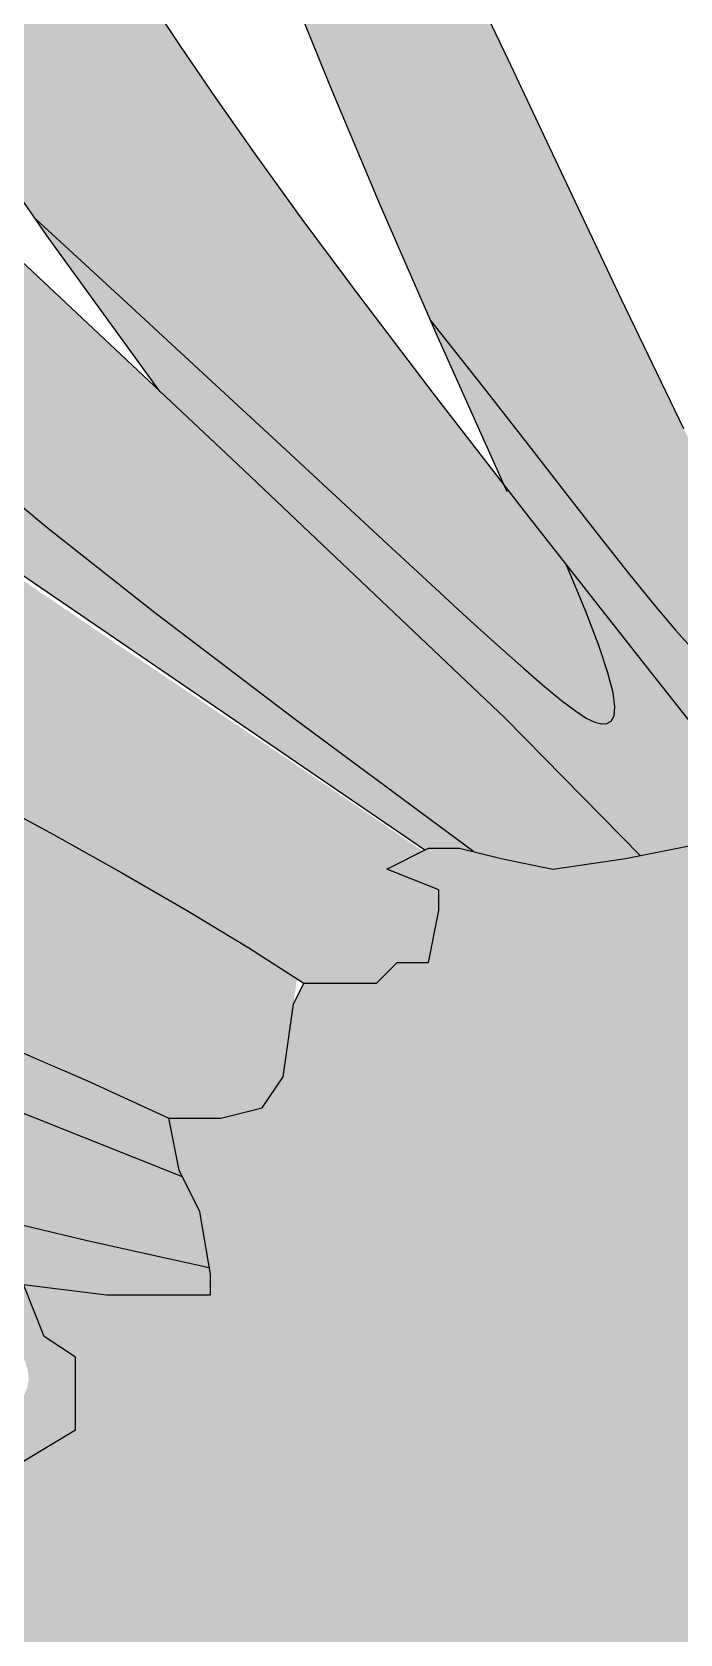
# Model space of a CAD drawing. Header units: millimetres. Extents: x -754 to 578, y -31 to 612.
# Drawn here: x 34.78 to 38.81, y 370.26 to 380.21 of the extents above; entities that cross this region are included whole.
import ezdxf

# ---------------------------------------------------------------- set-up
doc = ezdxf.new("R2010")
doc.units = ezdxf.units.MM
for name, color, linetype in [('Images', 7, 'Continuous'), ('magpie', 4, 'Continuous'), ('magpiefill', 3, 'Continuous')]:
    doc.layers.add(name, color=color, linetype=linetype)
picture_1 = doc.add_image_def('image8.png', size_in_pixel=(273, 248))

msp = doc.modelspace()

# ---------------------------------------------------------------- hatches: boundary and pattern name
at = {"layer": 'magpiefill'}
h = msp.add_hatch(color=255, dxfattribs=at)
h.dxf.hatch_style = 1
h.paths.add_polyline_path([(33.95275787943156, 382.8960111825153), (33.77521275550276, 383.1935098844909), (33.60028800400391, 383.4870800640297), (33.42772158501688, 383.775805063115), (33.25725145862348, 384.0587682237299), (33.08861558490553, 384.3350528878578), (32.92155192394488, 384.6037423974819), (32.75579843582333, 384.8639200945854), (32.59152980378779, 385.1140975024919), (32.43066760374532, 385.3504988698851), (32.27557013476808, 385.5687766267895), (32.12859569592818, 385.7645832032292), (31.99210258629775, 385.9335710292282), (31.86844910494893, 386.0713925348107), (31.75999355095385, 386.173700150001), (31.66909422338464, 386.2361463048233), (31.59753731542742, 386.2556667479755), (31.54482059672423, 386.2343305028503), (31.5098697310311, 386.1754899115145), (31.49161038210407, 386.0824973160347), (31.48896821369916, 385.9587050584777), (31.5008688895724, 385.80746548091), (31.52623807347983, 385.6321309253983), (31.56400142917748, 385.4360537340092), (31.61349077192823, 385.2217634408683), (31.67566252302246, 384.9884983483374), (31.75187925525741, 384.7346739508371), (31.84350354143028, 384.4587057427882), (31.95189795433831, 384.1590092186111), (32.07842506677874, 383.8339998727267), (32.22444745154879, 383.4820931995555), (32.39132768144569, 383.1017046935182), (32.58225370576262, 382.6895621597575), (32.80771497977651, 382.2356426463018), (33.08002633526024, 381.7282355119025), (33.41150260398667, 381.1556301153101), (33.8144586177287, 380.5061158152756), (34.30120920825919, 379.7679819705497), (34.79833716445426, 379.0528464138848), (35.36873771870638, 378.5281279717115), (35.86713934848019, 378.06845091214), (36.29942544468273, 377.6689085964396), (36.67147939822058, 377.324594385881), (36.98918460000066, 377.0306016417339), (37.25842444092929, 376.7820237252691), (37.48508231191338, 376.5739539977563), (37.67504160385973, 376.4014858204657), (37.8337423123179, 376.2601091011332), (37.9648508514088, 376.1468999333586), (38.07159023989632, 376.0593309572075), (38.15718349654417, 375.9948748127454), (38.22485364011624, 375.9510041400377), (38.27782368937632, 375.9251915791502), (38.31931666308823, 375.9149097701483), (38.35255558001578, 375.9176313530976), (38.3795800456685, 375.9323858647837), (38.39769601253874, 375.9644304288725), (38.40302601986455, 376.02057906575), (38.39169260688398, 376.1076457958022), (38.3598183128351, 376.2324446394152), (38.30352567695597, 376.4017896169747), (38.21893723848461, 376.6224947488669), (38.10217553665913, 376.9013740554778), (37.85344361325459, 377.2186010543828), (37.27936304273383, 377.9597872534317), (36.82124649007363, 378.5613111360587), (36.29921444813958, 379.2624846939023), (35.83165370287009, 379.930154102132), (35.39093972358993, 380.5906106978912), (34.98846746234616, 381.2128864153574), (34.60129487974622, 381.8286813628024), (34.23087250925833, 382.4327981571825)])
h = msp.add_hatch(color=253, dxfattribs=at)
h.dxf.hatch_style = 1
h.paths.add_polyline_path([(30.08709058463954, 383.9802525186012), (29.87785019404894, 384.2091132241858), (29.68006068237145, 384.4237526540721), (29.49344692809117, 384.624786284007), (29.31794998376318, 384.8124127279792), (29.15437559822652, 384.985163152944), (29.00374569439116, 385.1411518640988), (28.8670821951671, 385.2784931666407), (28.74540702346433, 385.3953013657668), (28.63974210219284, 385.4896907666744), (28.55110935426261, 385.5597756745606), (28.48053070258364, 385.6036703946225), (28.42849963749959, 385.6202705733278), (28.39339591908886, 385.6115972222257), (28.37307087486347, 385.5804526941357), (28.36537583233551, 385.5296393418773), (28.36816211901703, 385.4619595182701), (28.37928106242007, 385.3802155761337), (28.39658399005671, 385.2872098682877), (28.417922229439, 385.1857447475516), (28.44170174508299, 385.0778892402157), (28.46854704952076, 384.962779066453), (28.49963729228837, 384.8388166199076), (28.53615162292187, 384.7044042942231), (28.57926919095735, 384.5579444830435), (28.63016914593087, 384.3978395800127), (28.6900306373785, 384.2224919787743), (28.7600328148363, 384.0303040729722), (28.84113865209737, 383.8203701152399), (28.93344641998297, 383.5945517941684), (29.0368382135714, 383.3554026573386), (29.15119612794095, 383.1054762523309), (29.2764022581699, 382.8473261267263), (29.41233869933655, 382.5835058281054), (29.5588875465192, 382.3165689040488), (29.71593089479613, 382.0490689021373), (29.88758516036807, 381.7786235347677), (30.09490404392548, 381.4831071736014), (30.36317556728127, 381.1354583551158), (30.71768775224833, 380.7086156157884), (31.18372862063957, 380.1755174920968), (31.7865861942679, 379.5091025205185), (32.55154849494616, 378.6823092375311), (33.50390354448732, 377.6680761796118), (37.22112588612461, 375.130933464181), (37.24303820342607, 375.1418840532006), (37.43678438722395, 375.1418840532006), (37.52474144026573, 375.119905725523), (36.41452936566979, 375.9412076987658), (35.54185312286501, 376.6040999582688), (34.87101765875131, 377.1332776363438), (34.3663279202288, 377.5534358653022), (33.99208885419753, 377.8892697774557), (33.71260540755743, 378.1654745051159), (33.49218252720854, 378.4067451805942), (33.29512516005092, 378.6377769362022), (33.09212212351643, 378.8787392593836), (32.87939771716496, 379.1316990581096), (32.65956011108833, 379.394197595483), (32.43521747537815, 379.6637761346074), (32.20897798012626, 379.9379759385858), (31.98344979542453, 380.2143382705212), (31.7612410913646, 380.4904043935167), (31.54496003803825, 380.7637155706757), (31.33689866508469, 381.0320648605848), (31.13808444033235, 381.2942525037665), (30.94922869115713, 381.5493305362268), (30.77104274493493, 381.7963509939716), (30.60423792904158, 382.0343659130071), (30.44952557085298, 382.2624273293393), (30.30761699774499, 382.4795872789741), (30.17922353709347, 382.6848977979178), (30.06546157264895, 382.8766604643431), (29.96906771366046, 383.0501750250908), (29.89318362575166, 383.1999907691686), (29.84095097454624, 383.3206569855838), (29.81551142566785, 383.4067229633442), (29.82000664474018, 383.4527379914574), (29.85757829738689, 383.4532513589309), (29.93136804923165, 383.4028123547724), (30.04312950161899, 383.2983993909475), (30.1890639987768, 383.1467073712548), (30.36398482065384, 382.9568603224506), (30.56270524719881, 382.7379822712916), (30.78003855836066, 382.4991972445341), (31.01079803408792, 382.2496292689349), (31.24979695432944, 381.9984023712504), (31.49184859903395, 381.7546405782372), (31.74115169093793, 381.5172774859755), (32.03944672392883, 381.2444849678399), (32.43785963468164, 380.8842444665291), (32.98751635987132, 380.3845374247417), (33.73954283617315, 379.6933452851761), (33.93934350138258, 379.5076180598514), (33.56778557027019, 379.9520359995812), (33.20837724204706, 380.3805259227019), (32.86125451744497, 380.792804098703), (32.52655339719547, 381.188586797074), (32.20440988202935, 381.5675902873053), (31.89495997267807, 381.9295308388866), (31.59833966987274, 382.2741247213081), (31.31468497434464, 382.6010882040594), (31.04406336645038, 382.9102874243401), (30.78626824504866, 383.2021879901877), (30.54102448862347, 383.477405377349), (30.30805697565908, 383.7365550615712)])
h = msp.add_hatch(color=255, dxfattribs=at)
h.dxf.hatch_style = 1
h.paths.add_polyline_path([(36.52041323382744, 382.470028184974), (36.35298621007236, 382.7750316144107), (36.19249453064241, 383.0577581806204), (36.04089431553483, 383.3139420977948), (35.90014168474681, 383.5393175801258), (35.77182722345366, 383.730823531143), (35.65607937754296, 383.8902176117293), (35.55266105808037, 384.0204621721051), (35.46133517613157, 384.1245195624913), (35.38186464276221, 384.2053521331086), (35.31401236903796, 384.2659222341778), (35.25754126602448, 384.3091922159196), (35.21221424478745, 384.3381244285546), (35.17775469371808, 384.3549208861197), (35.15372791050992, 384.3587422579151), (35.13965967018207, 384.3479888770576), (35.13507574775362, 384.3210610766633), (35.13950191824369, 384.2763591898488), (35.15246395667135, 384.2122835497304), (35.17348763805574, 384.1272344894248), (35.20209873741592, 384.0196123420481), (35.23802556020179, 383.88795074598), (35.28180653358621, 383.7313165606526), (35.33418261517281, 383.548909950761), (35.39589476256521, 383.3399310810005), (35.46768393336707, 383.1035801160663), (35.55029108518201, 382.8390572206534), (35.64445717561366, 382.5455625594573), (35.75092316226565, 382.2222962971729), (35.87159788770659, 381.8662860291094), (36.01306173436486, 381.4658690730312), (36.18306296963382, 381.0072101773168), (36.38934986090682, 380.4764740903443), (36.63967067557721, 379.8598255604922), (36.94177368103837, 379.1434293361387), (37.25599430727302, 378.4222666094374), (37.58298130349385, 378.0072605325925), (37.86550028138467, 377.6461462820426), (38.10837955935045, 377.3345767105838), (38.31644745579699, 377.0682046710111), (38.49453228912951, 376.84268301612), (38.64746237775346, 376.6536645987059), (38.78006604007427, 376.4968022715641), (38.89717159449731, 376.3677488874904), (39.0025803586334, 376.2639971066074), (39.09598564691484, 376.190398818349), (39.17605377297942, 376.1536457194768), (39.24145105046483, 376.1604295067521), (39.29084379300883, 376.2174418769364), (39.32289831424913, 376.3313745267911), (39.33628092782348, 376.5089191530777), (39.3296579473696, 376.7567674525576), (39.25151586757121, 376.9068267324927), (39.03589141456138, 377.3333862094358), (38.83059679275327, 377.7495051137794), (38.63414227125777, 378.1549529984744), (38.44507399881124, 378.5497451895744), (38.26208164265243, 378.9348801055412), (38.08389074964614, 379.3116019379383), (37.90922686665662, 379.6811548783299), (37.73681554054814, 380.0447831182805), (37.5653823181854, 380.4037308493534), (37.3936527464328, 380.7592422631126), (37.22035237215481, 381.1125615511224), (37.04474517107134, 381.4640145753845), (36.86824883432416, 381.8102538796525), (36.69281948191044, 382.1470136781185)])
h = msp.add_hatch(color=255, dxfattribs=at)
h.dxf.hatch_style = 1
h.paths.add_polyline_path([(33.73954283617321, 379.693345285176), (32.98751635987131, 380.3845374247417), (32.43785963468149, 380.8842444665293), (32.03944672392879, 381.24448496784), (31.74115169093795, 381.5172774859755), (31.49184859903396, 381.7546405782372), (31.24979695432944, 381.9984023712504), (31.01079803408794, 382.2496292689349), (30.78003855836064, 382.4991972445341), (30.56270524719892, 382.7379822712915), (30.36398482065383, 382.9568603224507), (30.1890639987768, 383.1467073712548), (30.04312950161899, 383.2983993909475), (29.93136804923165, 383.4028123547724), (29.85757829738689, 383.4532513589309), (29.82000664474018, 383.4527379914574), (29.81551142566785, 383.4067229633442), (29.84095097454624, 383.3206569855838), (29.89318362575166, 383.1999907691686), (29.96906771366046, 383.0501750250908), (30.06546157264896, 382.8766604643431), (30.17922353709349, 382.6848977979178), (30.30761699774499, 382.4795872789741), (30.44952557085298, 382.2624273293393), (30.60423792904156, 382.0343659130071), (30.77104274493493, 381.7963509939716), (30.94922869115715, 381.5493305362268), (31.13808444033236, 381.2942525037665), (31.33689866508468, 381.0320648605848), (31.54496003803828, 380.7637155706756), (31.76124109136459, 380.4904043935167), (31.98344979542453, 380.2143382705212), (32.20897798012628, 379.9379759385858), (32.43521747537814, 379.6637761346074), (32.65956011108829, 379.3941975954831), (32.87939771716495, 379.1316990581095), (33.09212212351643, 378.8787392593836), (33.2951251600509, 378.6377769362022), (33.49218252720855, 378.4067451805942), (33.71260540755743, 378.1654745051159), (33.99208885419753, 377.8892697774557), (34.36632792022882, 377.5534358653022), (34.87101765875131, 377.1332776363438), (35.54185312286499, 376.6040999582688), (36.41452936566984, 375.9412076987657), (37.52474144026573, 375.119905725523), (37.69511168102621, 375.0773343472372), (38.0180229386167, 375.0127846412736), (38.47009641621684, 375.0773343472372), (38.56579785220246, 375.0964649888855), (38.44816696741129, 375.2172956650051), (38.30845096689845, 375.3592671914888), (38.14780638176521, 375.5212214913082), (37.96738974311343, 375.702000487434), (37.76835758204454, 375.9004461028381), (37.64895303036869, 376.0190029331879), (36.05520878881359, 377.5284314835035), (34.74506500026227, 378.7586494905304)])
h = msp.add_hatch(color=255, dxfattribs=at)
h.dxf.hatch_style = 1
h.paths.add_polyline_path([(32.73019274788079, 378.1961626191751), (31.73401042274252, 378.8135259307422), (30.95820145618563, 379.2803756138629), (30.37402760999691, 379.6167578370304), (29.95275064596193, 379.8427187687387), (29.66563232586624, 379.9783045774818), (29.48393441149542, 380.0435614317535), (29.37891866463503, 380.058535500048), (29.32184684707063, 380.0432729508591), (29.28890379775512, 380.0141333161412), (29.27596666431065, 379.9727295816905), (29.2838356715267, 379.9169880967634), (29.31331104419276, 379.8448352106161), (29.36519300709829, 379.7541972725051), (29.44028178503279, 379.643000631687), (29.53937760278573, 379.5091716374181), (29.6632806851466, 379.3506366389549), (29.81263713699509, 379.1653247439809), (29.98747658357199, 378.9511760938892), (30.18767453020817, 378.7061335884994), (30.41310648223465, 378.4281401276317), (30.66364794498241, 378.1151386111061), (30.93917442378235, 377.7650719387426), (31.23956142396547, 377.3758830103611), (31.56468445086278, 376.9455147257817), (31.82829870683379, 376.8160803554164), (32.24715310623193, 376.6082914720433), (32.67365423790407, 376.3944594076336), (33.110499203007, 376.1731029833511), (33.55875768384673, 375.943422865481), (34.01298968732523, 375.7073471007961), (34.46612780149309, 375.4674855811911), (34.91110461440127, 375.2264481985603), (35.34085271410036, 374.986844844799), (35.74830468864148, 374.7512854118011), (36.12639312607524, 374.5223797914617), (36.46805061445252, 374.3027378756751), (36.72638076203816, 374.3027378756751), (36.92012694583559, 374.3027378756751), (37.04929201962864, 374.4318372876021), (37.24303820342607, 374.4318372876021), (37.30761931343091, 374.7545858174196), (37.30761931343091, 374.8836852293466), (36.98470805584043, 375.0127846412736), (37.20802374024743, 375.1243857215209), (36.84469647374969, 375.3727030467717), (36.41562750697108, 375.6626995683894), (35.93589907654606, 375.9855434059496), (35.42059341910625, 376.3324026790298), (34.88479277128489, 376.6944455072068), (34.34357936971562, 377.0628400100567), (33.81203545103104, 377.4287543071567), (33.30524325186452, 377.7833565180829), (32.83472408199067, 378.1197854048323)])
h = msp.add_hatch(color=253, dxfattribs=at)
h.dxf.hatch_style = 1
h.paths.add_polyline_path([(38.56582154691335, 376.3100505519483), (38.10217553665914, 376.9013740554778), (38.21893723848462, 376.6224947488669), (38.30352567695596, 376.4017896169747), (38.3598183128351, 376.2324446394152), (38.39169260688398, 376.1076457958022), (38.40302601986455, 376.02057906575), (38.39769601253874, 375.9644304288725), (38.3795800456685, 375.9323858647837), (38.35255558001578, 375.9176313530976), (38.31931666308823, 375.9149097701483), (38.27782368937633, 375.9251915791502), (38.22485364011624, 375.9510041400377), (38.15718349654418, 375.9948748127454), (38.07159023989631, 376.0593309572075), (37.96485085140882, 376.1468999333586), (37.8337423123179, 376.2601091011332), (37.67504160385974, 376.4014858204657), (37.48508231191335, 376.5739539977563), (37.25842444092918, 376.7820237252692), (36.98918460000061, 377.0306016417341), (36.67147939822058, 377.324594385881), (36.29942544468273, 377.6689085964396), (35.86713934848014, 378.06845091214), (35.36873771870633, 378.5281279717116), (34.79833716445426, 379.0528464138848), (34.88406920735103, 378.9295179398833), (35.57535344677706, 377.9790130820273), (36.05520878881369, 377.5284314835035), (37.72110013850232, 375.9506727067939), (38.5620199088353, 375.0957097809831), (39.11591893139735, 375.2064337591642), (39.43883018898782, 375.2064337591642)])
h = msp.add_hatch(color=253, dxfattribs=at)
h.dxf.hatch_style = 1
h.paths.add_polyline_path([(39.71971319075307, 376.0233078490031), (39.47895988267208, 376.4700571299988), (39.3296579473696, 376.7567674525576), (39.33628092782348, 376.5089191530777), (39.32289831424913, 376.3313745267911), (39.29084379300883, 376.2174418769364), (39.24145105046483, 376.1604295067521), (39.17605377297942, 376.1536457194768), (39.09598564691485, 376.190398818349), (39.00258035863339, 376.2639971066074), (38.89717159449731, 376.3677488874904), (38.78006604007427, 376.4968022715641), (38.64746237775347, 376.6536645987059), (38.4945322891295, 376.84268301612), (38.31644745579698, 377.0682046710111), (38.10837955935045, 377.3345767105838), (37.86550028138451, 377.6461462820428), (37.58298130349385, 378.0072605325924), (37.25599430727302, 378.4222666094374), (37.30340714468364, 378.3134501656621), (37.71220404120466, 377.4009531961179), (37.85344361325453, 377.2186010543829), (38.56582154691336, 376.3100505519483), (39.43883018898782, 375.2064337591642), (39.43883018898782, 374.9482349353102), (39.50341129899266, 374.6254864054927), (39.95548763037573, 374.4318372876021), (40.53672618176893, 374.6254864054927), (40.24710660941231, 375.1007920397012), (39.97526552270342, 375.5668093365542)])
h = msp.add_hatch(color=255, dxfattribs=at)
h.dxf.hatch_style = 1
h.paths.add_polyline_path([(29.33477145280303, 376.2071567760942), (29.83836876173456, 375.8392157433712), (30.4318667368319, 375.4508973366933), (30.84944611113056, 375.3085714262297), (31.46728567274361, 375.0951151205507), (32.09850962881463, 374.8730722959285), (32.73350296363629, 374.6442839032159), (33.36265066150162, 374.410590893266), (33.97633770670352, 374.1738342169315), (34.88212984500365, 373.8076165889436), (35.62848476925751, 373.4635916981497), (35.95139602684753, 373.4635916981497), (36.20972332065026, 373.5281414041131), (36.33888839444285, 373.7217905220036), (36.42580309924662, 374.3298976057929), (36.12639312607525, 374.5223797914617), (35.74830468864145, 374.7512854118011), (35.34085271410036, 374.986844844799), (34.91110461440118, 375.2264481985604), (34.46612780149307, 375.4674855811911), (34.01298968732521, 375.7073471007961), (33.55875768384678, 375.943422865481), (33.11049920300709, 376.1731029833511), (32.67365423790405, 376.3944594076336), (32.24715310623191, 376.6082914720433), (31.82829870683369, 376.8160803554164), (31.41439393855233, 377.0193072365893), (31.00274170023091, 377.2194532943985), (30.59064489071253, 377.4179997076803), (30.33921471154192, 377.5381493965779), (29.42152885461365, 377.8533836983363), (28.72805141784836, 378.0731116651132), (28.23183349061346, 378.2061018795266), (27.90592616227696, 378.2611229241938), (27.72338052220684, 378.2469433817326), (27.65724765977109, 378.1723318347607), (27.68057866433771, 378.0460568658957), (27.76642462527468, 377.8768870577551), (27.89362179849408, 377.6724569168706), (28.06414710608431, 377.4358646454285), (28.28576263667783, 377.1690743695294), (28.56623047890714, 376.8740502152737), (28.91331272140471, 376.5527563087618)])
h = msp.add_hatch(color=253, dxfattribs=at)
h.dxf.hatch_style = 1
h.paths.add_polyline_path([(27.64245581293949, 376.3529772757653), (27.19969322247341, 376.4824615400119), (26.78511674539769, 376.5977857653597), (26.399274688993, 376.6986734651047), (26.0419447592479, 376.7858751023587), (25.71271201182798, 376.8603978776871), (25.41116150239882, 376.9232489916555), (25.13687828662601, 376.9754356448291), (24.88944742017512, 377.0179650377736), (24.66845395871174, 377.0518443710545), (24.47348295790144, 377.0780808452371), (24.30399104322631, 377.097513794126), (24.15892111943437, 377.1103110844821), (24.03708766109008, 377.1164727163055), (23.93730514275798, 377.115998689596), (23.85838803900257, 377.1088890043538), (23.79915082438833, 377.0951436605788), (23.75840797347979, 377.0747626582711), (23.73497396084144, 377.0477459974305), (23.72806337623683, 377.0137727574043), (23.73849127022564, 376.9712383349279), (23.76747280856662, 376.9182172060837), (23.8162231570185, 376.8527838469545), (23.88595748134003, 376.7730127336227), (23.97789094728994, 376.676978342171), (24.09323872062696, 376.5627551486819), (24.23321596710984, 376.4284176292379), (24.40109437565612, 376.2715257175076), (24.60837172781864, 376.0875811775048), (24.86860232830901, 375.8715712308287), (25.1953404818389, 375.6184830990787), (25.60214049311993, 375.3233040038544), (26.10255666686375, 374.9810211667552), (26.71014330778199, 374.5866218093807), (27.43770640167772, 374.1355570859628), (27.73254867471571, 374.0955490888745), (28.0907877908654, 374.0459001981635), (28.46254197908979, 373.992933478186), (28.50595031346895, 373.9865442263223), (28.16804547925681, 374.1547827969438), (27.88507739494058, 374.3206103015958), (27.65117778804624, 374.4825006360869), (27.46047838609991, 374.6389276962259), (27.3071109166277, 374.7883653778218), (27.18520710715572, 374.9292875766832), (27.08889868521009, 375.060168188619), (27.01231737831692, 375.1794811094381), (26.95043075165765, 375.286198658312), (26.90154972103501, 375.381286847864), (26.86482103990704, 375.4662101140803), (26.8393914617318, 375.5424328929473), (26.82440773996733, 375.611419620451), (26.81901662807168, 375.6746347325779), (26.82236487950291, 375.7335426653138), (26.83359924771905, 375.7896078546451), (26.85219255971457, 375.8438554050668), (26.87892193662961, 375.8955530951089), (26.91489057314072, 375.9435293718104), (26.96120166392445, 375.9866126822099), (27.01895840365735, 376.0236314733461), (27.08926398701599, 376.0534141922582), (27.1732216086769, 376.0747892859847), (27.27193446331664, 376.0865852015645), (27.38688927574125, 376.0876490512244), (27.52110689127482, 376.0769026079439), (27.67799168537089, 376.0532863098899), (27.86094803348303, 376.0157405952297), (28.07338031106481, 375.9632059021307), (28.31869289356977, 375.8946226687601), (28.60029015645149, 375.808931333285), (28.92157647516353, 375.7050723338728), (29.29061028316355, 375.5800521748653), (29.73406624592563, 375.4231416253023), (30.28327308692784, 375.221677520398), (30.96955952964844, 374.9629966953668), (31.82425429756556, 374.6344359854231), (32.87868611415728, 374.2233322257812), (34.16418370290184, 373.7170222516554), (35.7120757872772, 373.10284289826), (35.69306587926235, 373.1408431683321), (35.62848476925751, 373.4635916981497), (35.11886977628859, 373.6984936685204), (34.56494908353483, 373.9358548250653), (33.97633770670351, 374.1738342169315), (33.36265066150163, 374.410590893266), (32.73350296363629, 374.6442839032159), (32.09850962881455, 374.8730722959285), (31.46728567274366, 375.0951151205507), (30.84944611113055, 375.3085714262297), (30.25312694999843, 375.5118182165616), (29.68054815663496, 375.7041043129399), (29.1324506886437, 375.884896491207), (28.60957550362829, 376.0536615272053), (28.11266355919233, 376.2098661967772)])
h = msp.add_hatch(color=255, dxfattribs=at)
h.dxf.hatch_style = 1
h.paths.add_polyline_path([(29.29061028316356, 375.5800521748653), (28.92157647516353, 375.7050723338728), (28.60029015645149, 375.808931333285), (28.31869289356977, 375.8946226687601), (28.0733803110648, 375.9632059021307), (27.86094803348303, 376.0157405952297), (27.67799168537089, 376.0532863098899), (27.52110689127482, 376.0769026079439), (27.38688927574125, 376.0876490512244), (27.27193446331664, 376.0865852015645), (27.17322160867689, 376.0747892859847), (27.08926398701599, 376.0534141922582), (27.01895840365735, 376.0236314733461), (26.96120166392445, 375.9866126822099), (26.91489057314072, 375.9435293718104), (26.87892193662961, 375.8955530951089), (26.85219255971457, 375.8438554050668), (26.83359924771905, 375.7896078546451), (26.82236487950291, 375.7335426653138), (26.81901662807168, 375.6746347325779), (26.82440773996733, 375.611419620451), (26.8393914617318, 375.5424328929473), (26.86482103990704, 375.4662101140803), (26.90154972103501, 375.381286847864), (26.95043075165765, 375.286198658312), (27.01231737831692, 375.1794811094381), (27.08889868521008, 375.060168188619), (27.18520710715572, 374.9292875766832), (27.30711091662769, 374.7883653778218), (27.46047838609991, 374.6389276962259), (27.65117778804624, 374.4825006360869), (27.88507739494058, 374.3206103015958), (28.16804547925681, 374.1547827969438), (28.50595031346896, 373.9865442263223), (29.0611964931466, 373.9048178081339), (29.89324086141586, 373.7729852970666), (30.81258879440898, 373.6164835090611), (31.74534188132531, 373.4474791196765), (32.62697603079624, 373.2769606876604), (33.36453215328913, 373.1220620152238), (33.95976621417162, 372.9842635723033), (34.47274798510934, 372.8599056773878), (34.78298911179614, 372.7850983344766), (35.11311361229843, 372.7073082239781), (35.47482785156093, 372.6251330349034), (35.8798381945281, 372.5371704562634), (35.82223095305494, 372.8826458280726), (35.7120757872772, 373.10284289826), (34.16418370290173, 373.7170222516554), (32.87868611415729, 374.2233322257812), (31.82425429756552, 374.6344359854231), (30.96955952964842, 374.9629966953668), (30.28327308692785, 375.221677520398), (29.73406624592563, 375.4231416253023)])
at = {"layer": 'magpiefill', "true_color": 0x010101}
h = msp.add_hatch(color=18, dxfattribs=at)
h.dxf.hatch_style = 1
edge = h.paths.add_edge_path()
edge.add_line((40.85963743935895, 348.9347078828025), (39.02147583574992, 348.7467913734263))
edge.add_line((39.02147583574992, 348.7467913734263), (35.89284781417177, 346.6918707930586))
edge.add_line((35.89284781417177, 346.6918707930586), (29.45681938678376, 342.0459624909088))
edge.add_line((29.45681938678376, 342.0459624909088), (25.70246804391604, 338.4721855043988))
edge.add_line((25.70246804391604, 338.4721855043988), (25.07674472262647, 338.4721855043988))
edge.add_line((25.07674472262647, 338.4721855043988), (24.45101854755444, 339.0082526458132))
edge.add_line((24.45101854755444, 339.0082526458132), (24.36162950165613, 339.3656297510263))
edge.add_line((24.36162950165613, 339.3656297510263), (22.48445383022204, 337.936119846579))
edge.add_line((22.48445383022204, 337.936119846579), (19.98155483749883, 336.149231353324))
edge.add_line((19.98155483749883, 336.149231353324), (19.71338769980343, 337.3107091706586))
edge.add_line((19.71338769980343, 337.3107091706586), (19.80277674570175, 337.936119846579))
edge.add_line((19.80277674570175, 337.936119846579), (20.87544815026672, 339.0975961803192))
edge.add_line((20.87544815026672, 339.0975961803192), (21.23300433386044, 339.3656297510263))
edge.add_line((21.23300433386044, 339.3656297510263), (20.96483719616504, 339.544318303633))
edge.add_line((20.96483719616504, 339.544318303633), (19.26643961652803, 338.3828419698928))
edge.add_line((19.26643961652803, 338.3828419698928), (18.81949438703555, 338.7402190751059))
edge.add_line((18.81949438703555, 338.7402190751059), (18.81949438703555, 339.0082526458132))
edge.add_line((18.81949438703555, 339.0082526458132), (18.1043791660652, 339.0082526458132))
edge.add_line((18.1043791660652, 339.0082526458132), (17.8362120283698, 339.3656297510263))
edge.add_line((17.8362120283698, 339.3656297510263), (20.16033292929592, 340.6164511028671))
edge.add_line((20.16033292929592, 340.6164511028671), (20.60727815878795, 341.420550331394))
edge.add_line((20.60727815878795, 341.420550331394), (21.41178242565752, 342.135306025415))
edge.add_line((21.41178242565752, 342.135306025415), (19.80277674570175, 341.8672724547077))
edge.add_line((19.80277674570175, 341.8672724547077), (21.05422624206335, 342.9394052539419))
edge.add_line((21.05422624206335, 342.9394052539419), (25.25552281442356, 345.3517044231173))
edge.add_line((25.25552281442356, 345.3517044231173), (29.18865224908836, 348.2107257156065))
edge.add_line((29.18865224908836, 348.2107257156065), (33.65811595914397, 350.8017134373883))
edge.add_line((33.65811595914397, 350.8017134373883), (36.33979589744717, 352.4099118944423))
edge.add_line((36.33979589744717, 352.4099118944423), (36.60796303514257, 353.3927011591704))
edge.add_line((36.60796303514257, 353.3927011591704), (37.59124539380878, 354.0181118350906))
edge.add_line((37.59124539380878, 354.0181118350906), (38.66391679837329, 353.5713897117769))
edge.add_line((38.66391679837329, 353.5713897117769), (39.37903201934409, 353.6607347298775))
edge.add_line((39.37903201934409, 353.6607347298775), (40.8986486534011, 354.9115560817181))
edge.add_line((40.8986486534011, 354.9115560817181), (42.15010100354561, 355.7156553102452))
edge.add_line((42.15010100354561, 355.7156553102452), (42.23949004944393, 353.9287668169902))
edge.add_line((42.23949004944393, 353.9287668169902), (41.8819310120673, 352.5886019306433))
edge.add_line((41.8819310120673, 352.5886019306433), (41.52437482847313, 352.4099118944423))
edge.add_line((41.52437482847313, 352.4099118944423), (40.98803769929941, 352.5886019306433))
edge.add_line((40.98803769929941, 352.5886019306433), (40.27292533211153, 351.8738462366225))
edge.add_line((40.27292533211153, 351.8738462366225), (41.37629488074731, 350.9357487676712))
edge.add_line((41.37629488074731, 350.9357487676712), (41.57004106454474, 351.7748949451966))
edge.add_line((41.57004106454474, 351.7748949451966), (42.47419087352796, 352.2912925929047))
edge.add_line((42.47419087352796, 352.2912925929047), (43.83041416011133, 352.3558422988681))
edge.add_line((43.83041416011133, 352.3558422988681), (44.60539889530196, 352.0976434750141))
edge.add_line((44.60539889530196, 352.0976434750141), (44.60539889530196, 351.5166961213426))
edge.add_line((44.60539889530196, 351.5166961213426), (43.95957923390392, 351.2584972974887))
edge.add_line((43.95957923390392, 351.2584972974887), (42.73251816733068, 351.0002984736345))
edge.add_line((42.73251816733068, 351.0002984736345), (41.3117109169591, 349.9029534722551))
edge.add_line((41.3117109169591, 349.9029534722551), (41.3117109169591, 349.1283570006931))
edge.add_line((41.3117109169591, 349.1283570006931), (42.47419087352796, 349.5802049424376))
edge.add_line((42.47419087352796, 349.5802049424376), (45.3158025204873, 350.6775499438172))
edge.add_line((45.3158025204873, 350.6775499438172), (47.18868610224195, 351.710345239233))
edge.add_line((47.18868610224195, 351.710345239233), (49.06156683021322, 353.0658890644665))
edge.add_line((49.06156683021322, 353.0658890644665), (51.51568896336062, 354.8732808314446))
edge.add_line((51.51568896336062, 354.8732808314446), (50.22404678678208, 354.4214328897001))
edge.add_line((50.22404678678208, 354.4214328897001), (48.99698572020839, 353.9695849479556))
edge.add_line((48.99698572020839, 353.9695849479556), (47.70534354362985, 354.2923334777731))
edge.add_line((47.70534354362985, 354.2923334777731), (46.54286358706099, 355.2605790672255))
edge.add_line((46.54286358706099, 355.2605790672255), (45.83245996187566, 356.6806711148283))
edge.add_line((45.83245996187566, 356.6806711148283), (45.57413266807293, 358.2944137639158))
edge.add_line((45.57413266807293, 358.2944137639158), (45.89704392566341, 359.7790570010764))
edge.add_line((45.89704392566341, 359.7790570010764), (47.25326721224678, 361.2637002382369))
edge.add_line((47.25326721224678, 361.2637002382369), (46.54286358706099, 361.0055014143827))
edge.add_line((46.54286358706099, 361.0055014143827), (43.18459449871375, 359.2626593533682))
edge.add_line((43.18459449871375, 359.2626593533682), (40.27839603418329, 357.6489167042807))
edge.add_line((40.27839603418329, 357.6489167042807), (38.66384545379719, 356.3579225850108))
edge.add_line((38.66384545379719, 356.3579225850108), (37.82427675481881, 355.1314796552986))
edge.add_line((37.82427675481881, 355.1314796552986), (36.92012694583559, 354.4214328897001))
edge.add_line((36.92012694583559, 354.4214328897001), (35.95139602684753, 354.1632340658462))
edge.add_line((35.95139602684753, 354.1632340658462), (35.37015462167187, 354.4214328897001))
edge.add_line((35.37015462167187, 354.4214328897001), (35.04724621786431, 354.808731125481))
edge.add_line((35.04724621786431, 354.808731125481), (35.11182732786915, 355.7124255253757))
edge.add_line((35.11182732786915, 355.7124255253757), (35.75764698926719, 357.1970687625362))
edge.add_line((35.75764698926719, 357.1970687625362), (35.30557351166703, 358.1653143519889))
edge.add_line((35.30557351166703, 358.1653143519889), (35.17640843787399, 357.3261681744632))
edge.add_line((35.17640843787399, 357.3261681744632), (34.59516988648124, 356.9388699386823))
edge.add_line((34.59516988648124, 356.9388699386823), (33.17436263611012, 356.0997237611568))
edge.add_line((33.17436263611012, 356.0997237611568), (32.72228915850997, 356.4224722909744))
edge.add_line((32.72228915850997, 356.4224722909744), (32.2702128271269, 356.6806711148283))
edge.add_line((32.2702128271269, 356.6806711148283), (31.81813934952675, 357.1325190565728))
edge.add_line((31.81813934952675, 357.1325190565728), (31.62439316572932, 357.8425658221713))
edge.add_line((31.62439316572932, 357.8425658221713), (31.68897427573415, 358.2944137639158))
edge.add_line((31.68897427573415, 358.2944137639158), (31.10773572434096, 358.4235131758428))
edge.add_line((31.10773572434096, 358.4235131758428), (30.78482446675093, 358.6817119996967))
edge.add_line((30.78482446675093, 358.6817119996967), (30.33274813536741, 359.1335599414413))
edge.add_line((30.33274813536741, 359.1335599414413), (29.94525576777255, 359.6499575891494))
edge.add_line((29.94525576777255, 359.6499575891494), (30.13900195156998, 360.6182031786018))
edge.add_line((30.13900195156998, 360.6182031786018), (29.94525576777255, 360.6182031786018))
edge.add_line((29.94525576777255, 360.6182031786018), (29.36401721637935, 360.8118522964924))
edge.add_line((29.36401721637935, 360.8118522964924), (28.78277866498661, 361.3282499442003))
edge.add_line((28.78277866498661, 361.3282499442003), (28.45986740739613, 361.9737470038353))
edge.add_line((28.45986740739613, 361.9737470038353), (28.58903248118918, 362.5546943575068))
edge.add_line((28.58903248118918, 362.5546943575068), (28.71819470119885, 363.2001914171417))
edge.add_line((28.71819470119885, 363.2001914171417), (28.39528629739129, 363.2647411231053))
edge.add_line((28.39528629739129, 363.2647411231053), (27.7494637822108, 363.8456884767768))
edge.add_line((27.7494637822108, 363.8456884767768), (27.36197141461548, 364.6202834647445))
edge.add_line((27.36197141461548, 364.6202834647445), (27.42655252462032, 365.330330230343))
edge.add_line((27.42655252462032, 365.330330230343), (28.52444851740097, 366.0403769959414))
edge.add_line((28.52444851740097, 366.0403769959414), (30.00983973156031, 366.8149734675035))
edge.add_line((30.00983973156031, 366.8149734675035), (31.0431517605532, 367.6541196450289))
edge.add_line((31.0431517605532, 367.6541196450289), (31.94730156953642, 368.428716116591))
edge.add_line((31.94730156953642, 368.428716116591), (32.07646664332901, 368.5578155285179))
edge.add_line((32.07646664332901, 368.5578155285179), (32.39937790091949, 368.6869149404449))
edge.add_line((32.39937790091949, 368.6869149404449), (32.7868702685148, 369.0096634702625))
edge.add_line((32.7868702685148, 369.0096634702625), (32.85145137851964, 369.2678622941164))
edge.add_line((32.85145137851964, 369.2678622941164), (32.85145137851964, 369.461511412007))
edge.add_line((32.85145137851964, 369.461511412007), (32.7868702685148, 369.7197102358609))
edge.add_line((32.7868702685148, 369.7197102358609), (32.59312408471737, 369.9133593537515))
edge.add_line((32.59312408471737, 369.9133593537515), (32.39937790091949, 370.0424587656785))
edge.add_line((32.39937790091949, 370.0424587656785), (32.14104775333385, 370.1070084716421))
edge.add_line((32.14104775333385, 370.1070084716421), (32.33479393713174, 370.236107883569))
edge.add_line((32.33479393713174, 370.236107883569), (32.59312408471737, 370.236107883569))
edge.add_line((32.59312408471737, 370.236107883569), (32.85145137851964, 370.3006575895324))
edge.add_line((32.85145137851964, 370.3006575895324), (33.30352770990271, 370.3006575895324))
edge.add_line((33.30352770990271, 370.3006575895324), (33.56185500370543, 370.3006575895324))
edge.add_line((33.56185500370543, 370.3006575895324), (33.75560118750286, 370.365207295496))
edge.add_line((33.75560118750286, 370.365207295496), (33.94934737130075, 370.494306707423))
edge.add_line((33.94934737130075, 370.494306707423), (34.07851244509334, 370.8170552372405))
edge.add_line((34.07851244509334, 370.8170552372405), (34.14309640888109, 371.0107043551309))
edge.add_line((34.14309640888109, 371.0107043551309), (33.88476626129591, 371.2689031789851))
edge.add_line((33.88476626129591, 371.2689031789851), (33.04519756231753, 371.7207511207296))
edge.add_line((33.04519756231753, 371.7207511207296), (34.14309640888109, 371.4625522968754))
edge.add_line((34.14309640888109, 371.4625522968754), (34.72433496027429, 371.3334528849484))
edge.add_line((34.72433496027429, 371.3334528849484), (35.04724621786431, 371.527102002839))
edge.add_line((35.04724621786431, 371.527102002839), (35.04724621786431, 371.656201414766))
edge.add_line((35.04724621786431, 371.656201414766), (35.04724621786431, 371.9789499445835))
edge.add_line((35.04724621786431, 371.9789499445835), (34.85349718028397, 372.1080493565105))
edge.add_line((34.85349718028397, 372.1080493565105), (34.72433496027429, 372.430797886328))
edge.add_line((34.72433496027429, 372.430797886328), (35.2409924016622, 372.3662481803644))
edge.add_line((35.2409924016622, 372.3662481803644), (35.49931969546446, 372.3662481803644))
edge.add_line((35.49931969546446, 372.3662481803644), (35.88681206305978, 372.3662481803644))
edge.add_line((35.88681206305978, 372.3662481803644), (35.88681206305978, 372.4953475922914))
edge.add_line((35.88681206305978, 372.4953475922914), (35.82223095305494, 372.8826458280726))
edge.add_line((35.82223095305494, 372.8826458280726), (35.69306587926235, 373.1408431683321))
edge.add_line((35.69306587926235, 373.1408431683321), (35.62848476925751, 373.4635916981497))
edge.add_line((35.62848476925751, 373.4635916981497), (35.95139602684753, 373.4635916981497))
edge.add_line((35.95139602684753, 373.4635916981497), (36.20972332065026, 373.5281414041131))
edge.add_line((36.20972332065026, 373.5281414041131), (36.33888839444285, 373.7217905220036))
edge.add_line((36.33888839444285, 373.7217905220036), (36.40346950444768, 374.1736384637481))
edge.add_line((36.40346950444768, 374.1736384637481), (36.46805061445252, 374.3027378756751))
edge.add_line((36.46805061445252, 374.3027378756751), (36.72638076203816, 374.3027378756751))
edge.add_line((36.72638076203816, 374.3027378756751), (36.92012694583559, 374.3027378756751))
edge.add_line((36.92012694583559, 374.3027378756751), (37.04929201962864, 374.4318372876021))
edge.add_line((37.04929201962864, 374.4318372876021), (37.24303820342607, 374.4318372876021))
edge.add_line((37.24303820342607, 374.4318372876021), (37.30761931343091, 374.7545858174196))
edge.add_line((37.30761931343091, 374.7545858174196), (37.30761931343091, 374.8836852293466))
edge.add_line((37.30761931343091, 374.8836852293466), (36.98470805584043, 375.0127846412736))
edge.add_line((36.98470805584043, 375.0127846412736), (37.24303820342607, 375.1418840532006))
edge.add_line((37.24303820342607, 375.1418840532006), (37.43678438722395, 375.1418840532006))
edge.add_line((37.43678438722395, 375.1418840532006), (37.69511168102622, 375.0773343472372))
edge.add_line((37.69511168102622, 375.0773343472372), (38.0180229386167, 375.0127846412736))
edge.add_line((38.0180229386167, 375.0127846412736), (38.47009641621685, 375.0773343472372))
edge.add_line((38.47009641621685, 375.0773343472372), (39.11591893139735, 375.2064337591642))
edge.add_line((39.11591893139735, 375.2064337591642), (39.43883018898782, 375.2064337591642))
edge.add_line((39.43883018898782, 375.2064337591642), (39.43883018898782, 374.9482349353102))
edge.add_line((39.43883018898782, 374.9482349353102), (39.50341129899266, 374.6254864054927))
edge.add_line((39.50341129899266, 374.6254864054927), (39.95548763037573, 374.4318372876021))
edge.add_line((39.95548763037573, 374.4318372876021), (40.53672618176893, 374.6254864054927))
edge.add_line((40.53672618176893, 374.6254864054927), (40.85963743935895, 374.2381881697117))
edge.add_line((40.85963743935895, 374.2381881697117), (41.31217037602732, 373.788101254444))
edge.add_arc((-70.80047785323688, 308.3328015013903), 129.8215781707373, 24.7196834331034, 30.277882808560207, ccw=False)
edge.add_arc((49.22376158881366, 364.3471715032617), 2.717253438401656, 219.4264190677759, 277.5112522925736)
edge.add_arc((52.16036264588308, 359.2863995795586), 3.502217643125006, 76.09792839104102, 137.4828955815185, ccw=False)
edge.add_arc((51.96973983973157, 355.0031645799385), 7.751876948521335, 60.01917854986198, 82.34898294536907, ccw=False)
edge.add_arc((52.07444780326517, 350.2999373781522), 12.02382861166447, 55.16074552816218, 71.73216053091483, ccw=False)
edge.add_arc((58.60916531613973, 354.4438374458184), 5.734500677390736, 86.65890143975243, 120.31950619075)
edge.add_arc((60.36490375511772, 351.6076492175333), 9.069487645513666, 120.8490791888012, 144.9821508602809)
edge.add_arc((54.1626262971275, 356.160958630196), 1.387605128894925, 152.0183299640194, 206.9559763139688)
edge.add_arc((-51.91051563321011, 227.7238487340253), 165.3044430536458, 45.89312228263083, 50.63922831697852, ccw=False)
edge.add_line((63.14121053615486, 346.4195066104846), (63.01130633255684, 345.9008731861124))
edge.add_line((63.01130633255684, 345.9008731861124), (63.20505251635473, 345.6426743622585))
edge.add_line((63.20505251635473, 345.6426743622585), (63.78629392153039, 345.4490252443679))
edge.add_line((63.78629392153039, 345.4490252443679), (63.59254773773296, 345.061727008587))
edge.add_line((63.59254773773296, 345.061727008587), (63.85087503153522, 344.7389784787695))
edge.add_line((63.85087503153522, 344.7389784787695), (63.98004010532827, 344.4162299489519))
edge.add_line((63.98004010532827, 344.4162299489519), (63.5279637739452, 344.028931713171))
edge.add_line((63.5279637739452, 344.028931713171), (63.46338266394037, 343.6416334773899))
edge.add_line((63.46338266394037, 343.6416334773899), (63.65712884773779, 343.2543352416089))
edge.add_line((63.65712884773779, 343.2543352416089), (63.14047140634989, 343.0606861237184))
edge.add_line((63.14047140634989, 343.0606861237184), (62.62381396496198, 343.1897855356453))
edge.add_line((62.62381396496198, 343.1897855356453), (62.68839507496682, 342.7379375939008))
edge.add_line((62.68839507496682, 342.7379375939008), (61.97799430356395, 342.5442884760105))
edge.add_line((61.97799430356395, 342.5442884760105), (61.65508304597347, 342.7379375939008))
edge.add_line((61.65508304597347, 342.7379375939008), (61.46133686217604, 342.8024872998644))
edge.add_line((61.46133686217604, 342.8024872998644), (61.26759067837861, 342.5442884760105))
edge.add_line((61.26759067837861, 342.5442884760105), (60.94467942078813, 342.2860896521563))
edge.add_line((60.94467942078813, 342.2860896521563), (60.62176816319766, 342.4151890640835))
edge.add_line((60.62176816319766, 342.4151890640835), (59.78219946421927, 341.834241710412))
edge.add_line((59.78219946421927, 341.834241710412), (59.78219946421927, 342.092440534266))
edge.add_line((59.78219946421927, 342.092440534266), (59.20096091282653, 342.6088381819739))
edge.add_line((59.20096091282653, 342.6088381819739), (59.20096091282653, 342.867037005828))
edge.add_line((59.20096091282653, 342.867037005828), (59.07179583903348, 342.7379375939008))
edge.add_line((59.07179583903348, 342.7379375939008), (58.68430347143862, 342.1569902402293))
edge.add_line((58.68430347143862, 342.1569902402293), (58.68430347143862, 341.7696920044484))
edge.add_line((58.68430347143862, 341.7696920044484), (58.68430347143862, 340.930545826923))
edge.add_line((58.68430347143862, 340.930545826923), (58.23222999383847, 340.930545826923))
edge.add_line((58.23222999383847, 340.930545826923), (58.03848381004059, 341.1241949448133))
edge.add_line((58.03848381004059, 341.1241949448133), (57.97389984625283, 341.2532943567403))
edge.add_line((57.97389984625283, 341.2532943567403), (57.32808018485525, 341.4469434746309))
edge.add_line((57.32808018485525, 341.4469434746309), (57.00516892726478, 341.6405925925214))
edge.add_line((57.00516892726478, 341.6405925925214), (56.87600385347173, 341.5114931805945))
edge.add_line((56.87600385347173, 341.5114931805945), (56.87600385347173, 341.1887446507769))
edge.add_line((56.87600385347173, 341.1887446507769), (56.48851148587687, 340.6723470030688))
edge.add_line((56.48851148587687, 340.6723470030688), (56.23018419207415, 340.8659961209594))
edge.add_line((56.23018419207415, 340.8659961209594), (56.23018419207415, 341.05964523885))
edge.add_line((56.23018419207415, 341.05964523885), (55.4551966031006, 340.8659961209594))
edge.add_line((55.4551966031006, 340.8659961209594), (55.06770423550529, 340.4141481792149))
edge.add_line((55.06770423550529, 340.4141481792149), (54.22813839031028, 340.0913996493973))
edge.add_line((54.22813839031028, 340.0913996493973), (53.84064602271496, 340.2850487672879))
edge.add_line((53.84064602271496, 340.2850487672879), (53.64689698513416, 340.6077972971054))
edge.add_line((53.64689698513416, 340.6077972971054), (53.32398858132706, 340.6077972971054))
edge.add_line((53.32398858132706, 340.6077972971054), (52.61358495614127, 340.0268499434339))
edge.add_line((52.61358495614127, 340.0268499434339), (51.96776244096031, 339.3813528837989))
edge.add_line((51.96776244096031, 339.3813528837989), (51.32194277956273, 338.6067564122368))
edge.add_line((51.32194277956273, 338.6067564122368), (50.80528533817483, 337.9612593526019))
edge.add_line((50.80528533817483, 337.9612593526019), (50.35320900679176, 337.5094128944518))
edge.add_line((50.35320900679176, 337.5094128944518), (49.70738934539372, 337.3157637765612))
edge.add_line((49.70738934539372, 337.3157637765612), (49.12614794021806, 337.4448631884882))
edge.add_line((49.12614794021806, 337.4448631884882), (48.73865557262275, 337.832159940675))
edge.add_line((48.73865557262275, 337.832159940675), (48.35116320502743, 338.2194581764559))
edge.add_line((48.35116320502743, 338.2194581764559), (48.15741702123, 338.8004055301274))
edge.add_line((48.15741702123, 338.8004055301274), (47.83450576363953, 339.2522534718719))
edge.add_line((47.83450576363953, 339.2522534718719), (47.51159450604905, 339.3168031778355))
edge.add_line((47.51159450604905, 339.3168031778355), (47.12410213845374, 339.4459025897625))
edge.add_line((47.12410213845374, 339.4459025897625), (46.80119373464663, 339.4459025897625))
edge.add_line((46.80119373464663, 339.4459025897625), (46.21995232947052, 340.3495984732515))
edge.add_line((46.21995232947052, 340.3495984732515), (45.63871377807777, 341.1241949448133))
edge.add_line((45.63871377807777, 341.1241949448133), (45.3803864842755, 341.1241949448133))
edge.add_line((45.3803864842755, 341.1241949448133), (44.86372904288714, 341.3823937686675))
edge.add_line((44.86372904288714, 341.3823937686675), (43.95957923390392, 342.2215399461929))
edge.add_line((43.95957923390392, 342.2215399461929), (43.70124908631874, 342.6088381819739))
edge.add_line((43.70124908631874, 342.6088381819739), (43.57208686630906, 342.867037005828))
edge.add_line((43.57208686630906, 342.867037005828), (43.50750290252086, 343.2543352416089))
edge.add_line((43.50750290252086, 343.2543352416089), (43.24917560871859, 343.2543352416089))
edge.add_line((43.24917560871859, 343.2543352416089), (42.66793705732539, 343.4479843594995))
edge.add_line((42.66793705732539, 343.4479843594995), (42.60335309353763, 343.5770837714265))
edge.add_line((42.60335309353763, 343.5770837714265), (42.34502579973537, 343.9643820072074))
edge.add_line((42.34502579973537, 343.9643820072074), (42.28044468973053, 344.0934814191344))
edge.add_line((42.28044468973053, 344.0934814191344), (41.95753343214005, 344.8035281847328))
edge.add_line((41.95753343214005, 344.8035281847328), (41.57004106454474, 345.061727008587))
edge.add_line((41.57004106454474, 345.061727008587), (41.37629488074731, 345.2553761264774))
edge.add_line((41.37629488074731, 345.2553761264774), (41.11796473316167, 345.6426743622585))
edge.add_line((41.11796473316167, 345.6426743622585), (40.98879965936908, 346.1590720099664))
edge.add_line((40.98879965936908, 346.1590720099664), (40.98879965936908, 346.4818190561896))
edge.add_line((40.98879965936908, 346.4818190561896), (41.44087599075215, 347.1273161158247))
edge.add_line((41.44087599075215, 347.1273161158247), (41.24712980695426, 347.0627664098611))
edge.add_line((41.24712980695426, 347.0627664098611), (40.79505347557119, 347.5791640575692))
edge.add_line((40.79505347557119, 347.5791640575692), (40.73047236556636, 348.0310119993137))
edge.add_line((40.73047236556636, 348.0310119993137), (41.24712980695426, 348.8056084708755))
edge.add_line((41.24712980695426, 348.8056084708755), (40.85963743935895, 348.9347078828025))
at = {"layer": 'magpiefill'}
h = msp.add_hatch(color=253, dxfattribs=at)
h.dxf.hatch_style = 1
h.paths.add_polyline_path([(28.84976736611623, 373.9359379596727), (28.46254197908981, 373.992933478186), (28.09078779086546, 374.0459001981635), (27.73254867471574, 374.0955490888745), (27.38586850391298, 374.1425911195886), (27.04879115172978, 374.1877372595752), (26.71936049143854, 374.2316984781036), (26.39654906586709, 374.2748895075583), (26.08304409606463, 374.3165401327832), (25.78246147263576, 374.3555839017372), (25.49841708618505, 374.3909543623791), (25.23452682731703, 374.4215850626679), (24.99440658663633, 374.4464095505624), (24.78167225474749, 374.4643613740214), (24.59993972225508, 374.4743740810039), (24.45186656764165, 374.4754256571441), (24.3362771209016, 374.4666718387767), (24.25103739990732, 374.4473127999123), (24.1940134225312, 374.4165487145611), (24.16307120664561, 374.3735797567334), (24.15607677012293, 374.3176061004394), (24.17089613083554, 374.2478279196895), (24.20539530665583, 374.163445388494), (24.26036622229982, 374.0620191545891), (24.34830442985809, 373.9345517606162), (24.48463138826483, 373.7704062229423), (24.68476855645426, 373.5589455579345), (24.96413739336061, 373.2895327819601), (25.33815935791808, 372.9515309113861), (25.82225590906087, 372.5343029625799), (26.43184850572318, 372.0272119519084), (26.78615461212927, 372.0446014450599), (27.20108189865061, 372.0485266541164), (27.67564155810554, 372.0405432108142), (28.21155260809632, 372.0223396480724), (28.80688450447271, 371.9956227416305), (29.44510845607456, 371.9621722385105), (30.10604610998944, 371.9237861285548), (30.76951911330457, 371.8822624016059), (31.4153491131075, 371.8393990475064), (32.02335775648581, 371.7969940560989), (32.57336669052662, 371.7568454172258), (33.04519756231717, 371.7207511207296), (34.14309640888111, 371.4625522968754), (34.72433496027429, 371.3334528849484), (35.04724621786431, 371.527102002839), (35.04724621786431, 371.656201414766), (35.04724621786431, 371.9789499445835), (34.85349718028397, 372.1080493565105), (34.72433496027429, 372.430797886328), (35.2409924016622, 372.3662481803644), (35.49931969546446, 372.3662481803644), (35.88681206305978, 372.3662481803644), (35.88681206305978, 372.4953475922914), (35.8798381945281, 372.5371704562634), (35.47482785156097, 372.6251330349034), (35.11311361229842, 372.7073082239781), (34.78298911179612, 372.7850983344766), (34.47274798510964, 372.8599056773878), (34.17068386729422, 372.9331325637006), (33.86509039340573, 373.0061813044042), (33.5442611984997, 373.0804542104875), (33.19648991763162, 373.1573535929394), (32.81327099730382, 373.2378357422988), (32.398902129806, 373.3210728673031), (31.96088181887447, 373.4057911562397), (31.50670856824568, 373.4907167973959), (31.04388088165598, 373.5745759790588), (30.57989726284177, 373.6560948895158), (30.12225621553949, 373.7339997170541), (29.67845624348555, 373.807016649961), (29.2544200786723, 373.8742026733542)])
h.paths.add_polyline_path([(26.56318565520301, 373.3608468430672), (26.5980897225051, 373.4202714727396), (26.64941343857109, 373.4750748450099), (26.71816450708801, 373.5249014808329), (26.80535063174284, 373.5693959011626), (26.91238457484068, 373.6080446341966), (27.0422993331589, 373.6397022371042), (27.19853296209294, 373.6630652742979), (27.38452351703826, 373.6768303101902), (27.60370905339028, 373.6796939091934), (27.85952762654446, 373.6703526357202), (28.15541729189624, 373.6475030541829), (28.49481610484107, 373.6098417289941), (28.87881080880621, 373.5567465656137), (29.29908289934621, 373.4903208336921), (29.74496256004745, 373.4133491439272), (30.20577997449626, 373.3286161070168), (30.67086532627904, 373.238906333659), (31.12954879898216, 373.1470044345515), (31.57116057619197, 373.0556950203925), (31.9850308414948, 372.9677627018796), (32.36260398244183, 372.8853996184246), (32.70378120244218, 372.8084280242947), (33.01057790887005, 372.7360777024708), (33.28500950909939, 372.6675784359338), (33.52909141050422, 372.6021600076647), (33.74483902045861, 372.5390522006446), (33.93426774633652, 372.4774847978541), (34.09939299551199, 372.4166875822744), (34.2421313821336, 372.3560483308854), (34.3640043474482, 372.295586796663), (34.46643453947726, 372.235480726582), (34.55084460624215, 372.1759078676175), (34.61865719576434, 372.1170459667442), (34.67129495606522, 372.0590727709373), (34.71018053516623, 372.0021660271714), (34.73673658108882, 371.9465034824216), (34.75209923443379, 371.8923912500608), (34.75625860611967, 371.8406489090548), (34.74891829964435, 371.7922244047672), (34.72978191850574, 371.748065682562), (34.69855306620176, 371.7091206878026), (34.6549353462303, 371.676337365853), (34.59863236208929, 371.650663662077), (34.52934771727663, 371.6330475218383), (34.4461428553989, 371.6241702818374), (34.34551058049738, 371.6236468441218), (34.22330153672204, 371.630825502076), (34.07536636822282, 371.6450545490844), (33.89755571914972, 371.6656822785312), (33.68572023365245, 371.6920569838007), (33.43571055588151, 371.7235269582773), (33.14337732998647, 371.7594404953456), (32.80668539959498, 371.7991261360347), (32.43205640624588, 371.8418334119546), (32.02802619095523, 371.8867921023602), (31.60313059473942, 371.9332319865063), (31.16590545861543, 371.9803828436479), (30.72488662359815, 372.0274744530398), (30.28860993070517, 372.0737365939371), (29.86561122095243, 372.1183990455945), (29.46321116398903, 372.161007573402), (29.08386974399427, 372.2023718872893), (28.72883177378081, 372.2436176833211), (28.3993420661608, 372.2858706575622), (28.09664543394653, 372.3302565060771), (27.82198668995038, 372.3779009249308), (27.57661064698456, 372.4299296101878), (27.36176211786141, 372.4874682579128), (27.17805363000106, 372.5512574581451), (27.02356856925491, 372.620497376822), (26.8957580360822, 372.694003073855), (26.79207313094217, 372.7705896091559), (26.70996495429405, 372.8490720426364), (26.64688460659708, 372.9282654342082), (26.60028318831051, 373.0069848437831), (26.56761179989356, 373.0840453312726), (26.54691430901011, 373.1584002000957), (26.53860565214252, 373.2295557276997), (26.54369353297782, 373.2971564350387)], flags=16)

# ---------------------------------------------------------------- linework, layer by layer
at = {"layer": 'magpie'}
for points in [[(35.57535344677711, 377.9790130820272), (34.88406920735104, 378.9295179398833), (34.30120920825919, 379.7679819705497), (33.8144586177287, 380.5061158152756), (33.41150260398667, 381.1556301153101), (33.08002633526024, 381.7282355119025), (32.80771497977651, 382.2356426463018), (32.58225370576262, 382.6895621597575), (32.39132768144569, 383.1017046935182), (32.22444745154879, 383.4820931995555), (32.07842506677874, 383.8339998727267), (31.95189795433831, 384.1590092186111), (31.84350354143028, 384.4587057427882), (31.7518792552574, 384.7346739508371), (31.67566252302247, 384.9884983483374), (31.61349077192823, 385.2217634408683), (31.56400142917748, 385.4360537340092), (31.52623807347983, 385.6321309253983), (31.5008688895724, 385.80746548091)], [(37.73231933390634, 377.3560527974408), (37.30340714468363, 378.3134501656621), (36.94177368103837, 379.1434293361387), (36.63967067557721, 379.8598255604922), (36.38934986090682, 380.4764740903443)], [(32.98751635987131, 380.3845374247417), (33.7395428361732, 379.693345285176), (34.74506500026227, 378.7586494905304), (36.05520878881362, 377.5284314835035), (37.72110013850232, 375.9506727067939)], [(35.49215511669273, 380.4389287065999), (35.70175355248526, 380.1248232416312), (35.9193474864797, 379.8049287550505), (36.16357205722417, 379.4561798999041), (36.45676060999627, 379.0508746892282), (36.82124649007363, 378.5613111360587), (37.27936304273385, 377.9597872534317), (37.85344361325455, 377.2186010543829), (38.56582154691333, 376.3100505519483), (39.43883018898782, 375.2064337591642)], [(37.56538231818539, 380.4037308493534), (37.73681554054811, 380.0447831182805), (37.90922686665652, 379.6811548783301), (38.08389074964614, 379.3116019379383), (38.26208164265253, 378.934880105541), (38.44507399881121, 378.5497451895744), (38.63414227125774, 378.1549529984745), (38.83059679275326, 377.7495051137794)], [(37.52474144026586, 375.1199057255229), (36.41452936566984, 375.9412076987657), (35.54185312286499, 376.6040999582688), (34.87101765875131, 377.1332776363438), (34.36632792022882, 377.5534358653022), (33.99208885419753, 377.8892697774557), (33.71260540755743, 378.1654745051159), (33.49218252720855, 378.4067451805942), (33.29512516005089, 378.6377769362022), (33.09212212351643, 378.8787392593836), (32.87939771716497, 379.1316990581095), (32.65956011108828, 379.3941975954831), (32.43521747537813, 379.6637761346074), (32.20897798012628, 379.9379759385858), (31.98344979542452, 380.2143382705212)], [(34.79833716445426, 379.0528464138848), (35.36873771870629, 378.5281279717117), (35.8671393484802, 378.0684509121399), (36.29942544468273, 377.6689085964396), (36.67147939822058, 377.324594385881), (36.98918460000049, 377.0306016417342), (37.25842444092917, 376.7820237252692), (37.48508231191335, 376.5739539977563), (37.67504160385973, 376.4014858204657), (37.8337423123179, 376.2601091011332), (37.96485085140882, 376.1468999333586), (38.07159023989631, 376.0593309572075), (38.15718349654418, 375.9948748127454), (38.22485364011624, 375.9510041400377), (38.27782368937633, 375.9251915791502), (38.31931666308823, 375.9149097701483), (38.35255558001578, 375.9176313530976), (38.3795800456685, 375.9323858647837), (38.39769601253874, 375.9644304288725), (38.40302601986455, 376.02057906575), (38.39169260688398, 376.1076457958022), (38.3598183128351, 376.2324446394152), (38.30352567695596, 376.4017896169747), (38.21893723848462, 376.6224947488669), (38.10217553665913, 376.9013740554778)], [(28.02376437046271, 378.6213454410735), (28.45696870206638, 378.4228482388336), (28.89212916712789, 378.2211517140047), (29.32574842960534, 378.0182702714437), (29.75432915345679, 377.8162183160077), (30.17540640884014, 377.6164276552713), (30.59064489071253, 377.4179997076803), (31.00274170023094, 377.2194532943985), (31.41439393855232, 377.0193072365893), (31.82829870683366, 376.8160803554164), (32.24715310623191, 376.6082914720433), (32.67365423790405, 376.3944594076336), (33.11049920300703, 376.1731029833511), (33.5587576838468, 375.943422865481), (34.01298968732521, 375.7073471007961), (34.46612780149307, 375.4674855811911), (34.91110461440118, 375.2264481985604), (35.34085271410036, 374.986844844799), (35.74830468864145, 374.7512854118011), (36.12639312607522, 374.5223797914617), (36.46805061445252, 374.3027378756751)], [(37.25599430727296, 378.4222666094374), (37.58298130349385, 378.0072605325924), (37.86550028138455, 377.6461462820427), (38.10837955935045, 377.3345767105838), (38.31644745579697, 377.0682046710111), (38.49453228912951, 376.84268301612), (38.64746237775347, 376.6536645987059), (38.78006604007427, 376.4968022715641), (38.89717159449731, 376.3677488874904), (39.00258035863339, 376.2639971066074), (39.09598564691485, 376.190398818349), (39.17605377297942, 376.1536457194768), (39.24145105046483, 376.1604295067521), (39.29084379300883, 376.2174418769364), (39.32289831424913, 376.3313745267911), (39.33628092782348, 376.5089191530777), (39.3296579473696, 376.7567674525575)], [(32.73019274788199, 378.1961626191743), (37.2211258861246, 375.130933464181)], [(28.11266355919232, 376.2098661967772), (28.60957550362827, 376.0536615272053), (29.1324506886437, 375.884896491207), (29.68054815663497, 375.7041043129399), (30.25312694999846, 375.5118182165616), (30.84944611113053, 375.3085714262297), (31.46728567274364, 375.0951151205507), (32.09850962881459, 374.8730722959285), (32.73350296363629, 374.6442839032159), (33.36265066150163, 374.410590893266), (33.97633770670353, 374.1738342169315), (34.56494908353487, 373.9358548250653), (35.11886977628857, 373.6984936685204), (35.62848476925751, 373.4635916981497)], [(28.31869289356977, 375.8946226687601), (28.60029015645149, 375.808931333285), (28.92157647516353, 375.7050723338728), (29.29061028316356, 375.5800521748653), (29.73406624592561, 375.4231416253023), (30.28327308692785, 375.221677520398), (30.96955952964844, 374.9629966953668), (31.82425429756551, 374.6344359854231), (32.87868611415723, 374.2233322257812), (34.16418370290173, 373.7170222516554), (35.71207578727718, 373.10284289826)], [(37.72110013850232, 375.9506727067939), (38.56217959603896, 375.095547427042)], [(34.72433496027429, 371.3334528849484), (35.04724621786431, 371.527102002839), (35.04724621786431, 371.656201414766), (35.04724621786431, 371.9789499445835), (34.85349718028397, 372.1080493565105), (34.72433496027429, 372.430797886328), (35.2409924016622, 372.3662481803644), (35.49931969546446, 372.3662481803644), (35.88681206305978, 372.3662481803644), (35.88681206305978, 372.4953475922914), (35.82223095305494, 372.8826458280726), (35.69306587926235, 373.1408431683321), (35.62848476925751, 373.4635916981497), (35.95139602684753, 373.4635916981497), (36.20972332065026, 373.5281414041131), (36.33888839444285, 373.7217905220036), (36.40346950444768, 374.1736384637481), (36.46805061445252, 374.3027378756751), (36.72638076203816, 374.3027378756751), (36.92012694583559, 374.3027378756751), (37.04929201962864, 374.4318372876021), (37.24303820342607, 374.4318372876021), (37.30761931343091, 374.7545858174196), (37.30761931343091, 374.8836852293466), (36.98470805584043, 375.0127846412736), (37.24303820342607, 375.1418840532006), (37.43678438722395, 375.1418840532006), (37.69511168102622, 375.0773343472372), (38.0180229386167, 375.0127846412736), (38.47009641621685, 375.0773343472372), (39.11591893139735, 375.2064337591642)], [(28.09078779086547, 374.0459001981635), (28.46254197908979, 373.992933478186), (28.84976736611623, 373.9359379596727), (29.2544200786723, 373.8742026733542), (29.67845624348555, 373.807016649961), (30.12225621553951, 373.7339997170541), (30.57989726284179, 373.6560948895158), (31.04388088165598, 373.5745759790588), (31.50670856824567, 373.4907167973959), (31.96088181887449, 373.4057911562397), (32.39890212980601, 373.3210728673031), (32.81327099730385, 373.2378357422988), (33.19648991763162, 373.1573535929394), (33.5442611984997, 373.0804542104875), (33.86509039340574, 373.0061813044042), (34.17068386729419, 372.9331325637006), (34.4727479851095, 372.8599056773878), (34.78298911179609, 372.7850983344766), (35.11311361229843, 372.7073082239781), (35.47482785156095, 372.6251330349034), (35.87983819452809, 372.5371704562634)]]:
    msp.add_lwpolyline(points, dxfattribs=at)

# ---------------------------------------------------------------- pictures from other files: only their frames are drawn
at = {"layer": 'Images'}
image = msp.add_image(picture_1, insert=(-0.01096749804606389, 312.1406939309718), size_in_units=(89.93415841046361, 81.69842961829661), dxfattribs=at)
image.dxf.flags = 15

doc.saveas('drawing.dxf')
